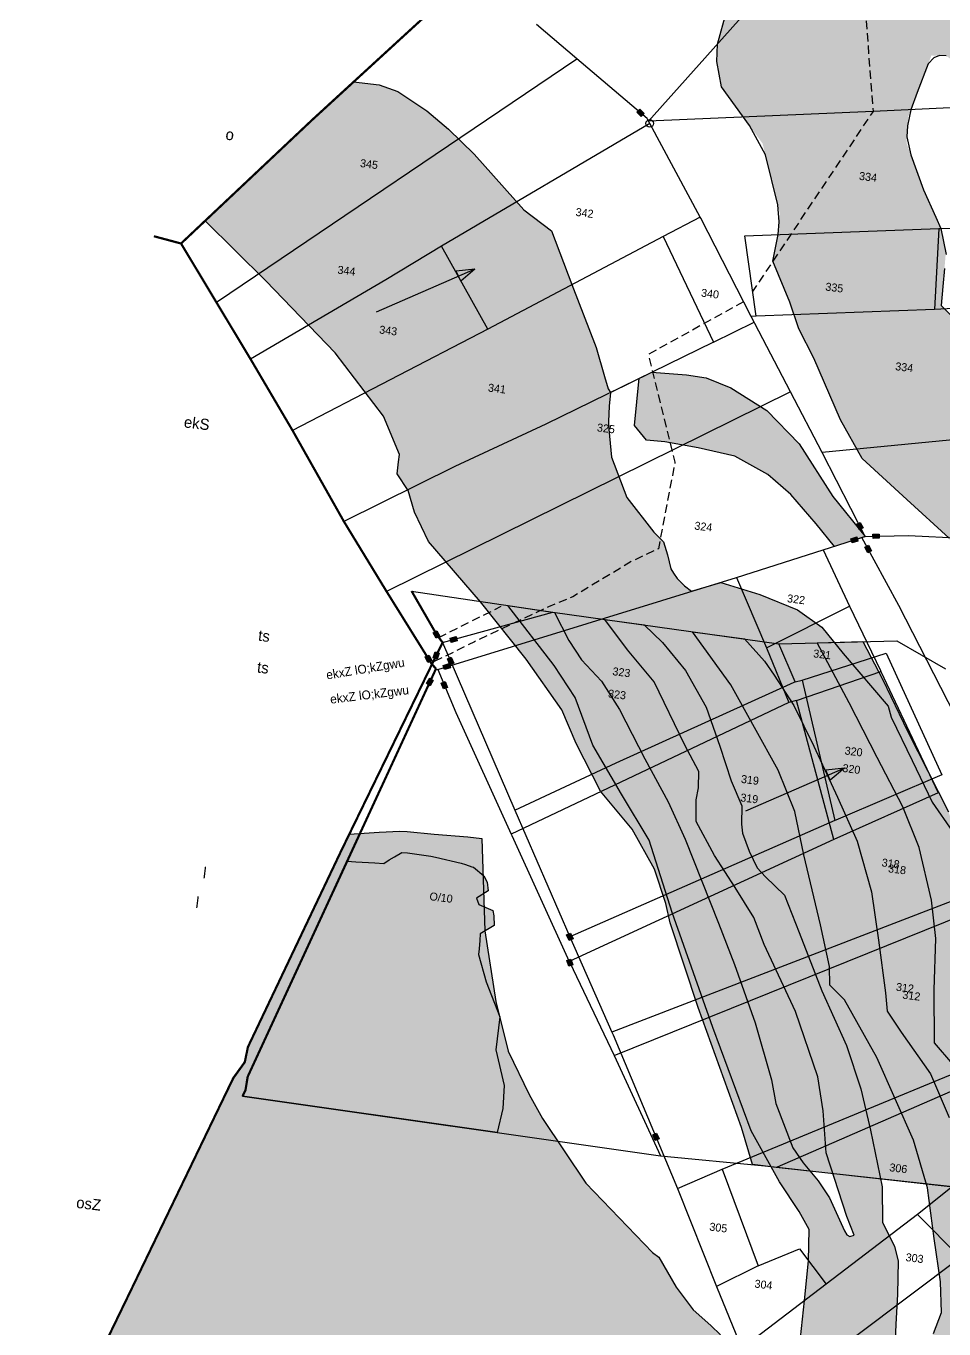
# Model space of a CAD drawing. Header units: metres. Extents: x 284220 to 286737, y 2014914 to 2019184.
# Drawn here: x 284598 to 285157, y 2016813 to 2017607 of the extents above; entities that cross this region are included whole.
import ezdxf
from ezdxf.enums import TextEntityAlignment as Align

# ---------------------------------------------------------------- set-up
doc = ezdxf.new("R2010")
doc.units = ezdxf.units.M
doc.header["$MEASUREMENT"] = 0
doc.linetypes.add('DASHED', pattern=[0.75, 0.5, -0.25])
doc.linetypes.add('DIVIDE', pattern=[1.25, 0.5, -0.25, 0, -0.25, 0, -0.25])
for name, color, linetype in [('LINE_FOOTPATH', 1, 'DASHED'), ('OFF', 1, 'Continuous'), ('POLY_HATCH', 12, 'Continuous'), ('POLY_PARCEL', 6, 'Continuous'), ('SYM_ARROW', 1, 'Continuous'), ('SYM_STONE', 1, 'Continuous'), ('TEXT_MAPOUT', 7, 'Continuous'), ('TEXT_PARCEL', 7, 'Continuous'), ('V_BOUND_LINE', 7, 'Continuous'), ('V_DIVIDE_LINE', 7, 'DIVIDE')]:
    doc.layers.add(name, color=color, linetype=linetype)
doc.styles.add('TEXT_MAP', font='', dxfattribs={"height": 2.5})
doc.styles.get('TEXT_MAP').set_extended_font_data('Kruti Dev 050')
pattern_1 = [(356.61364, (284213.9095, 2014981.2202), (3.5200197, 3.126719), [3.329182, -3.329182]), (86.61364, (284217.2328, 2014981.0236), (-3.126719, 3.5200197), [3.329182, -3.329182])]
pattern_2 = [(356.61364, (284345.1716, 2016820.4153), (3.52002, 3.126719), [3.329182, -3.329182]), (86.61364, (284348.495, 2016820.2186), (-3.126719, 3.52002), [3.329182, -3.329182])]

# ---------------------------------------------------------------- blocks, each defined once
blk = doc.blocks.new('STONESQUAREFILLED')
blk.add_hatch(color=256).paths.add_polyline_path([(0.7, -0.48), (0.7, 0.48), (-0.7, 0.48), (-0.7, -0.48)])
blk.add_lwpolyline([(-0.7, 0.48), (0.7, 0.48), (0.7, -0.48), (-0.7, -0.48)], close=True)
blk = doc.blocks.new('STONE')
blk.add_circle((0, 0), 0.851)
blk = doc.blocks.new('ARROWASPECT')
h = blk.add_hatch(color=256)
h.paths.add_polyline_path([(2.85, -2.85), (3.72, -1.98), (0, 0)])
h.paths.add_polyline_path([(0, 0), (1.98, -3.72), (2.85, -2.85)])
for points in [[(0, 0), (17.15, -17.15)], [(0, 0), (1.98, -3.72)], [(0, 0), (3.72, -1.98)], [(3.72, -1.98), (1.98, -3.72)]]:
    blk.add_lwpolyline(points)
blk = doc.blocks.new('4423')
at = {"layer": 'POLY_HATCH'}
h = blk.add_hatch(dxfattribs=at)
h.set_pattern_fill('ZIGZAG', color=256, scale=26.633459, angle=-3.38636, style=0)
h.set_pattern_definition(pattern_2)
h.paths.add_polyline_path([(285022.24, 2017526.83), (285021.11, 2017519.33), (285016.97, 2017499.46), (285017.21, 2017489.06), (285021.06, 2017474.11), (285047.72, 2017441.65), (285060.65, 2017400.7), (285060.56, 2017387.93), (285058.25, 2017371.67), (285069.98, 2017347.86), (285076.42, 2017332.23), (285086.47, 2017315.33), (285104.87, 2017279.53), (285119.33, 2017257.12), (285147.46, 2017234.42), (285174.23, 2017212.76), (285231.63, 2017115.1), (285251.17, 2017080.82), (285276.58, 2017047.76), (285292.74, 2017017.13), (285301.33, 2016994.76), (285302.92, 2016975.87), (285308.9, 2016935.71), (285324.47, 2016913.07), (285335.65, 2016888.74), (285340.31, 2016869.54), (285340.3, 2016842.72), (285343.62, 2016827.8), (285358.98, 2016820.58), (285373.85, 2016814.07), (285432.8, 2016809.77), (285452.24, 2016807.14), (285477.13, 2016805.98), (285475.63, 2016816.39), (285471.04, 2016836.64), (285462.35, 2016858.72), (285442.96, 2016895.62), (285434.57, 2016914), (285416.44, 2016936.63), (285404.94, 2016946.78), (285398.22, 2016957.7), (285393.84, 2016972.68), (285390.46, 2016986.55), (285384.14, 2017013.22), (285383.4, 2017027.46), (285379.35, 2017041.83), (285365.51, 2017065.79), (285355.06, 2017093.75), (285348.96, 2017115.15), (285345.82, 2017124.27), (285333.51, 2017138.67), (285325.47, 2017153.88), (285320.1, 2017161.03), (285308.66, 2017172.22), (285302.56, 2017184.68), (285295.26, 2017203.52), (285280.67, 2017214.9), (285265.3, 2017222.5), (285268.06, 2017233), (285269.89, 2017245.8), (285272.54, 2017255.35), (285276, 2017278.28), (285279.03, 2017293.88), (285283.06, 2017319.29), (285284.64, 2017337.07), (285283.1, 2017355.57), (285274.6, 2017380.79), (285254.9, 2017412.46), (285237.63, 2017440.83), (285210.99, 2017470.8), (285204.3, 2017482.24), (285193.03, 2017507.58), (285191.02, 2017524.57), (285180.29, 2017531.84), (285175.03, 2017567.38), (285158.63, 2017610.42), (285140.44, 2017640.95), (285112.2, 2017679.43), (285083.9, 2017707.93), (285054.14, 2017729.67), (285033.32, 2017742.47), (285016.65, 2017749.92), (284991.31, 2017752.85), (284978.89, 2017752.09), (284962.87, 2017752.43), (284940.04, 2017742.59), (284904.96, 2017666.42), (284886.06, 2017597.63), (284888.91, 2017599.01), (284904.46, 2017612.81), (284918.84, 2017611.96), (284929.35, 2017606.61), (284932.96, 2017605.34), (284952.87, 2017603.47), (284958.32, 2017595.77), (284964.8, 2017578.47), (284955.61, 2017566.49), (284958.45, 2017564.92), (284975.2, 2017562.63), (284982.08, 2017562.94), (284988.7, 2017556.99)])
h.paths.add_polyline_path([(285159.5, 2017495.17), (285170.78, 2017480.33), (285188.45, 2017457.01), (285225.07, 2017418.38), (285238.75, 2017396.11), (285252.28, 2017357.64), (285257.1, 2017332.77), (285253.01, 2017315.18), (285246.59, 2017288.83), (285243.28, 2017260.27), (285242.25, 2017215.67), (285215, 2017214.32), (285210.72, 2017223.71), (285202.57, 2017236.75), (285191.72, 2017265.75), (285179.3, 2017288.76), (285171.21, 2017309.49), (285169.86, 2017327.8), (285168.32, 2017344.92), (285160.72, 2017351.71), (285160.98, 2017363.03), (285161.43, 2017383.48), (285157.5, 2017397.67), (285154.1, 2017404.35), (285145.72, 2017420.24), (285133.79, 2017447.46), (285133.74, 2017463.18), (285138.21, 2017478.2), (285145.31, 2017500.8), (285154.18, 2017501.16), (285157.69, 2017498.93)], flags=16)
h = blk.add_hatch(dxfattribs=at)
h.set_pattern_fill('ZIGZAG', color=256, scale=26.633459, angle=-3.38636, style=0)
h.set_pattern_definition(pattern_2)
h.paths.add_polyline_path([(284908.68, 2016946.04), (284908.88, 2016949.41), (284908.86, 2016954.34), (284908.79, 2016958.35), (284916.95, 2016963.86), (284916.38, 2016969.75), (284915.64, 2016972.87), (284902.22, 2016977.46), (284912.01, 2016984.48), (284911.07, 2016989.46), (284908.84, 2016993.29), (284902.84, 2016997.62), (284897.48, 2016999.2), (284894.75, 2016999.97), (284875.97, 2017002.94), (284862.33, 2017004.05), (284858.94, 2017003.94), (284849.7, 2016997.67), (284848.66, 2016996.85), (284843.12, 2016996.87), (284826.49, 2016996.51), (284813.11, 2016961.91), (284775.3, 2016864.11), (284774.11, 2016852.22), (284926.59, 2016840.18), (284929.01, 2016854.74), (284929.06, 2016868.56), (284922.63, 2016889.66), (284923.8, 2016909.55), (284914.34, 2016930)], flags=17)
h.paths.add_polyline_path([(285174.17, 2017054.39), (285160.62, 2017078.38), (285146.39, 2017103.53), (285144.16, 2017110.01), (285115.24, 2017139.77), (285101.54, 2017154.79), (285086.39, 2017164.29), (285063.27, 2017172.01), (285039.53, 2017177.74), (285022.31, 2017171.29), (285014.63, 2017176.43), (285009.03, 2017183.64), (285007.73, 2017188.01), (285006.48, 2017192.2), (285003.56, 2017199.85), (284997.46, 2017205.24), (284979.92, 2017224.98), (284969.33, 2017248.41), (284966.13, 2017267.69), (284965.75, 2017285.89), (284962.07, 2017296.33), (284955.84, 2017313.41), (284939.02, 2017350.12), (284924.7, 2017381.44), (284907.42, 2017392.93), (284875.6, 2017424.35), (284859.22, 2017438.41), (284845.61, 2017448.56), (284827.52, 2017458.98), (284816.11, 2017462.27), (284800.71, 2017462.95), (284717.26, 2017374.28), (284755.89, 2017340.79), (284800.02, 2017300.19), (284831.32, 2017264.28), (284842.45, 2017242.01), (284841.75, 2017230.26), (284849.05, 2017220.66), (284853.54, 2017207.95), (284863.02, 2017191.01), (284896.4, 2017156.95), (284925.93, 2017124.41), (284949.12, 2017095.53), (284959.1, 2017075.95), (284975.38, 2017048.31), (284995.74, 2017026.8), (285010.75, 2017003.64), (285018.73, 2016983.52), (285022, 2016972.2), (285041.99, 2016922.54), (285072.59, 2016852.62), (285080.5, 2016830.72), (285094.89, 2016829.84), (285213.9, 2016824.53), (285265.28, 2016821.98), (285252.45, 2016843.67), (285243.86, 2016862.87), (285238.69, 2016883), (285236.61, 2016898.45), (285234.02, 2016911.69), (285228.07, 2016919.7), (285213.01, 2016956.11), (285197.76, 2017001.88), (285187.53, 2017037.64)])
h = blk.add_hatch(dxfattribs=at)
h.set_pattern_fill('ZIGZAG', color=256, scale=26.633459, angle=-3.38636, style=0)
h.set_pattern_definition(pattern_2)
h.paths.add_polyline_path([(285060.38, 2017282.29), (285037.91, 2017294.46), (285022.86, 2017299.46), (285010.95, 2017300.54), (284990.25, 2017300.87), (284982.88, 2017296.66), (284981.73, 2017268.24), (284989.47, 2017259.93), (285000.68, 2017259.64), (285020.74, 2017257.34), (285042.98, 2017253.78), (285063.35, 2017243.97), (285078.04, 2017233), (285094.27, 2017216.34), (285105.94, 2017203.57), (285123.99, 2017210.63), (285103.13, 2017233.39), (285080.97, 2017263.49)])
h.paths.add_polyline_path([(285833.49, 2016783.31), (285818.06, 2016795.36), (285803.11, 2016802.98), (285779.6, 2016797.99), (285767.07, 2016788.81), (285763.68, 2016786.03)])
h = blk.add_hatch(dxfattribs=at)
h.set_pattern_fill('ZIGZAG', color=256, scale=26.633459, angle=-3.38636, style=0)
h.set_pattern_definition(pattern_1)
h.paths.add_polyline_path([(285164.22, 2016652.54), (285167.13, 2016681.12), (285172.79, 2016722.27), (285172.25, 2016740.53), (285172.12, 2016758.76), (285171.27, 2016778.65), (285168.54, 2016787.31), (285160.45, 2016801.15), (285158.86, 2016822.3), (285149.86, 2016855.85), (285142.39, 2016880.19), (285132.14, 2016905.49), (285115.38, 2016937.26), (285099.57, 2016971.4), (285089.51, 2016993.05), (285077.4, 2017003.3), (285072.03, 2017008.48), (285066.53, 2017018.12), (285061.87, 2017028.52), (285060.97, 2017033.83), (285060.41, 2017044.8), (285053.17, 2017059.4), (285045.05, 2017079.72), (285035.46, 2017102.56), (285021.72, 2017123.62), (285006.86, 2017139.48), (284995.29, 2017149.32), (284971.49, 2017151.11), (284986.26, 2017133.82), (285003.43, 2017115.79), (285023.96, 2017079.35), (285033.57, 2017063.8), (285033.81, 2017054.07), (285032.98, 2017046.83), (285033.83, 2017033.82), (285046.03, 2017014.07), (285059.54, 2016995.86), (285071.88, 2016978.52), (285079.18, 2016962.77), (285100.37, 2016923.86), (285116.34, 2016885.66), (285120.83, 2016865.55), (285124.22, 2016840.65), (285139.02, 2016803.33), (285144.06, 2016792.51), (285141.56, 2016791.44), (285139.59, 2016792.37), (285138.09, 2016794.57), (285127.89, 2016813.8), (285120.36, 2016823.56), (285110.84, 2016833.84), (285104.05, 2016842.34), (285092.21, 2016868.14), (285088.58, 2016882.13), (285076.78, 2016915.62), (285062.19, 2016949.69), (285051.06, 2016973.83), (285027.93, 2017022.81), (285016.26, 2017044.56), (285000.71, 2017069.37), (284983.76, 2017097.9), (284971.75, 2017114), (284959.09, 2017126.09), (284950.83, 2017137.11), (284941.03, 2017153.4), (284912.9, 2017155.8), (284942.88, 2017121.59), (284956.79, 2017103.35), (284969.03, 2017075.58), (284988.02, 2017047.32), (285006.3, 2017020.73), (285022.84, 2016978.45), (285051.68, 2016911.15), (285078.5, 2016850.97), (285097.42, 2016821.5), (285110.19, 2016804.55), (285116.86, 2016794.03), (285117.71, 2016775.29), (285116.88, 2016751.44), (285115.84, 2016728.9), (285113.51, 2016716.89), (285107.85, 2016703.46), (285098.64, 2016689.24), (285087.69, 2016694.2), (285081.12, 2016720.47), (285075.75, 2016722.36), (285074.4, 2016723.28), (285098.99, 2016603.28), (285108.09, 2016612.53), (285111.7, 2016598), (285120.7, 2016564.31), (285131.43, 2016579.77), (285130.55, 2016590.15), (285146.23, 2016615.55)])
h = blk.add_hatch(dxfattribs=at)
h.set_pattern_fill('ZIGZAG', color=256, scale=26.633459, angle=-3.38636, style=0)
h.set_pattern_definition(pattern_1)
h.paths.add_polyline_path([(285209.23, 2016982.95), (285196.98, 2017015.67), (285184.38, 2017049.21), (285156.75, 2017095.79), (285139.9, 2017125.94), (285126.55, 2017147.69), (285099.26, 2017145.26), (285120.75, 2017110.47), (285139.55, 2017078.99), (285156.9, 2017050.43), (285168.06, 2017026.69), (285177.57, 2016995.76), (285181.49, 2016972.85), (285182.57, 2016942.17), (285184.74, 2016910.45), (285196.59, 2016898.42), (285208.43, 2016879.49), (285225.31, 2016847.18), (285234.61, 2016828.95), (285242.26, 2016807.44), (285247.14, 2016787.31), (285252.44, 2016759.56), (285258.34, 2016722.36), (285258.15, 2016698.49), (285261.58, 2016674.39), (285281.24, 2016657.44), (285292.06, 2016634.93), (285300.32, 2016610.15), (285303.02, 2016595.08), (285303.27, 2016571.99), (285298, 2016558.13), (285277.84, 2016534.69), (285257.04, 2016509.53), (285239.41, 2016499.23), (285213.76, 2016490.22), (285179.62, 2016474.83), (285150.51, 2016452.58), (285155.44, 2016433.99), (285294.81, 2016499.27), (285299.12, 2016506.62), (285318.68, 2016535.83), (285327.5, 2016568.52), (285332.07, 2016597.81), (285332.6, 2016606.68), (285328.46, 2016633.25), (285322.05, 2016647.66), (285317.04, 2016652.01), (285285.06, 2016667.23), (285290.03, 2016675.39), (285291.4, 2016684.3), (285294.8, 2016700.7), (285294.76, 2016713.66), (285294.45, 2016729.06), (285285.11, 2016757.02), (285272.39, 2016809.2), (285269.52, 2016822.33), (285263.45, 2016830.48), (285250.55, 2016844.1), (285247.16, 2016862.12), (285237.53, 2016904.8), (285235.42, 2016917.07), (285231.36, 2016923.79), (285223.31, 2016931.56), (285220.63, 2016941.03)])
h.paths.add_polyline_path([(285225.14, 2016593.62), (285227.85, 2016612.08), (285225.8, 2016624.27), (285222.5, 2016637.02), (285221.25, 2016650.05), (285221.39, 2016666.24), (285222.58, 2016686.27), (285229.29, 2016710.71), (285219.75, 2016720.59), (285220.18, 2016729.58), (285226.72, 2016756.22), (285228.65, 2016775.14), (285223.26, 2016781.4), (285217.97, 2016795.85), (285219.7, 2016803.48), (285219.59, 2016815.23), (285211.3, 2016834.46), (285196.28, 2016866.41), (285183.61, 2016891.86), (285164.35, 2016915.68), (285155.33, 2016927.55), (285153.56, 2016938.59), (285147.29, 2016969.73), (285141.3, 2016998.43), (285130.83, 2017028.16), (285117.35, 2017053.66), (285101.28, 2017083.36), (285087.68, 2017106.84), (285074.93, 2017124.2), (285068.52, 2017132.27), (285055.79, 2017144.77), (285024.35, 2017147.13), (285049.29, 2017116.84), (285080.82, 2017067.6), (285092.35, 2017043.43), (285099.47, 2017018.01), (285112.02, 2016976.78), (285119.06, 2016952.07), (285120.04, 2016941.07), (285129.27, 2016932.83), (285150.8, 2016899.57), (285175.92, 2016851.52), (285186.08, 2016823.47), (285192.01, 2016793.56), (285197.36, 2016767.74), (285199.12, 2016749.41), (285195.12, 2016736.69), (285190.44, 2016726.03), (285189.79, 2016708.26), (285197.67, 2016678.29), (285196.81, 2016648.72), (285195.57, 2016620.94), (285187.8, 2016605.83), (285184.4, 2016589.61), (285182.83, 2016569.86), (285167.54, 2016537.56), (285155.05, 2016518.06), (285138.48, 2016497.72), (285144.11, 2016476.68), (285166.21, 2016494.66), (285193.34, 2016521.8), (285206.93, 2016539.22), (285217.89, 2016566.92)])
h = blk.add_hatch(dxfattribs=at)
h.set_pattern_fill('ZIGZAG', color=256, scale=26.633459, angle=-3.38636, style=0)
h.set_pattern_definition(pattern_1)
h.paths.add_polyline_path([(285028.03, 2016771.75), (285024.13, 2016774.41), (284981.47, 2016813.38), (284953.26, 2016850.28), (284944.36, 2016864.17), (284930.05, 2016889.31), (284920.84, 2016918.6), (284911.48, 2016960.39), (284906.22, 2017015.37), (284897.75, 2017015.87), (284877.51, 2017016.26), (284861.34, 2017016.81), (284856.87, 2017016.67), (284844.64, 2017015.37), (284826.83, 2017012.99), (284774.31, 2016881.88), (284772.99, 2016872.66), (284767.34, 2016863.68), (284726.86, 2016764.6), (284704.64, 2016710), (284702.06, 2016703.68), (284956.89, 2016581.19), (284957.48, 2016584.39), (284964.42, 2016585.19), (285024.15, 2016581.25), (285057.54, 2016584.14), (285081.34, 2016589.21), (285093.6, 2016597.8), (285098.99, 2016603.28), (285074.4, 2016723.28), (285067.96, 2016727.68), (285061.79, 2016732.91), (285050.56, 2016741.67), (285039.56, 2016754.47)])
at = {"layer": 'LINE_FOOTPATH', "ltscale": 10, "flags": 128}
for points in [[(285363.55, 2017807.69), (285292.11, 2017747.1), (285246.56, 2017598.89), (285100.39, 2017551.37), (285112.52, 2017465.15), (285047.36, 2017352.91)], [(285042.35, 2017346.4), (284987.44, 2017311.23), (285007.42, 2017247.88), (285000.82, 2017195.44), (284985.09, 2017186.73), (284951.43, 2017163.5), (284937.29, 2017156.55), (284894.33, 2017132.77), (284869.28, 2017118.39)], [(284872.86, 2017134.06), (284908.96, 2017155.02)]]:
    blk.add_lwpolyline(points, dxfattribs=at)
at = {"layer": 'OFF'}
for points in [[(284854.81, 2017160.75), (284940.2, 2017153.44)], [(284940.2, 2017153.44), (285076.4, 2017143.22)], [(285076.4, 2017143.22), (285146.89, 2017149.5), (285176.98, 2017134.56)], [(284772.96, 2016852.31), (285025.2, 2016832.4)], [(285025.2, 2016832.4), (285087.98, 2016830.5), (285095.48, 2016830.14)], [(285095.48, 2016830.14), (285213.9, 2016824.53)]]:
    blk.add_lwpolyline(points, dxfattribs=at)
at = {"layer": 'POLY_HATCH'}
for points in [[(285174.23, 2017212.76), (285147.46, 2017234.42), (285119.33, 2017257.12), (285104.87, 2017279.53), (285086.47, 2017315.33), (285076.42, 2017332.23), (285069.98, 2017347.86), (285058.25, 2017371.67), (285060.56, 2017387.93), (285060.61, 2017395.51), (285059.1, 2017405.59), (285049.8, 2017435.07), (285039.22, 2017452), (285021.06, 2017474.11), (285017.21, 2017489.06), (285016.97, 2017499.46), (285021.11, 2017519.33)], [(285143.7, 2017495.7), (285138.21, 2017478.2), (285135.06, 2017467.6), (285133.76, 2017457.8), (285133.78, 2017451.32), (285136.8, 2017440.61), (285145.72, 2017420.24), (285154.1, 2017404.35), (285157.5, 2017397.67), (285161.72, 2017382.43)], [(285161.22, 2017373.95), (285160.98, 2017363.03), (285160.72, 2017351.71), (285168.82, 2017344.47)], [(285154.18, 2017501.16), (285150.11, 2017501), (285146.79, 2017499.57), (285143.7, 2017495.7)], [(284966.25, 2017287.15), (284965.9, 2017278.9), (284966.09, 2017269.54), (284966.58, 2017265.03), (284969.33, 2017248.41), (284979.92, 2017224.98), (284997.46, 2017205.24), (285003.56, 2017199.85), (285006.48, 2017192.2), (285007.73, 2017188.01), (285008.97, 2017183.82), (285010.71, 2017181.48), (285013.14, 2017178.34), (285017.77, 2017174.33), (285022.31, 2017171.29), (285039.53, 2017177.74), (285063.27, 2017172.01), (285086.39, 2017164.29), (285101.54, 2017154.79), (285115.24, 2017139.77), (285144.16, 2017110.01), (285146.39, 2017103.53), (285160.62, 2017078.38), (285174.17, 2017054.39), (285187.53, 2017037.64)], [(285213.9, 2016824.53), (285094.89, 2016829.84), (285080.5, 2016830.72), (285072.59, 2016852.62), (285041.99, 2016922.54), (285022, 2016972.2), (285018.73, 2016983.52), (285010.75, 2017003.64), (284995.74, 2017026.8), (284975.38, 2017048.31), (284959.1, 2017075.95), (284949.12, 2017095.53), (284925.93, 2017124.41), (284896.4, 2017156.95), (284863.02, 2017191.01), (284853.54, 2017207.95), (284849.05, 2017220.66), (284841.75, 2017230.26), (284842.18, 2017237.44), (284842.45, 2017242.01), (284831.32, 2017264.28), (284800.02, 2017300.19), (284755.89, 2017340.79), (284717.26, 2017374.28), (284800.71, 2017462.95)], [(284800.71, 2017462.95), (284816.11, 2017462.27), (284827.52, 2017458.98), (284845.61, 2017448.56), (284859.22, 2017438.41), (284875.6, 2017424.35), (284907.42, 2017392.93), (284924.7, 2017381.44), (284939.02, 2017350.12), (284955.84, 2017313.41), (284962.07, 2017296.33), (284964.63, 2017289.07), (284966.25, 2017287.15), (284990.25, 2017300.87), (285010.95, 2017300.54), (285022.86, 2017299.46), (285037.91, 2017294.46), (285060.38, 2017282.29), (285080.97, 2017263.49), (285103.13, 2017233.39), (285123.99, 2017210.63), (285105.94, 2017203.57), (285094.27, 2017216.34), (285078.04, 2017233), (285063.35, 2017243.97), (285042.98, 2017253.78), (285020.74, 2017257.34), (285000.68, 2017259.64), (284989.47, 2017259.93), (284981.73, 2017268.24), (284982.88, 2017296.66)], [(284826.83, 2017012.99), (284844.64, 2017015.37), (284856.87, 2017016.67), (284861.34, 2017016.81), (284877.51, 2017016.26), (284897.75, 2017015.87), (284906.22, 2017015.37), (284911.48, 2016960.39), (284920.84, 2016918.6), (284930.05, 2016889.31), (284944.36, 2016864.17), (284953.26, 2016850.28), (284981.47, 2016813.38), (285024.13, 2016774.41), (285028.03, 2016771.75), (285039.56, 2016754.47), (285050.56, 2016741.67), (285061.79, 2016732.91), (285067.96, 2016727.68)], [(285115.84, 2016728.9), (285116.88, 2016751.44), (285117.71, 2016775.29), (285116.86, 2016794.03), (285110.19, 2016804.55), (285097.42, 2016821.5), (285078.5, 2016850.97), (285051.68, 2016911.15), (285022.84, 2016978.45), (285006.3, 2017020.73), (284988.02, 2017047.32), (284969.03, 2017075.58), (284956.79, 2017103.35), (284942.88, 2017121.59), (284912.9, 2017155.8), (284941.03, 2017153.4), (284950.83, 2017137.11), (284959.09, 2017126.09), (284971.75, 2017114), (284983.76, 2017097.9), (285000.71, 2017069.37), (285016.26, 2017044.56), (285027.93, 2017022.81), (285051.06, 2016973.83), (285062.19, 2016949.69), (285076.78, 2016915.62), (285088.58, 2016882.13), (285092.21, 2016868.14), (285104.05, 2016842.34), (285110.84, 2016833.84), (285120.36, 2016823.56), (285127.89, 2016813.8), (285138.09, 2016794.57), (285139.59, 2016792.37), (285141.56, 2016791.44), (285144.06, 2016792.51), (285139.02, 2016803.33), (285124.22, 2016840.65), (285120.83, 2016865.55), (285116.34, 2016885.66), (285100.37, 2016923.86), (285079.18, 2016962.77), (285071.88, 2016978.52), (285059.54, 2016995.86), (285046.03, 2017014.07), (285033.83, 2017033.82), (285032.98, 2017046.83), (285033.81, 2017054.07), (285033.57, 2017063.8), (285023.96, 2017079.35), (285003.43, 2017115.79), (284986.26, 2017133.82), (284971.49, 2017151.11), (284995.29, 2017149.32), (285006.86, 2017139.48), (285021.72, 2017123.62), (285035.46, 2017102.56), (285045.05, 2017079.72), (285053.17, 2017059.4), (285060.41, 2017044.8), (285060.97, 2017033.83), (285061.87, 2017028.52), (285066.53, 2017018.12), (285072.03, 2017008.48), (285077.4, 2017003.3), (285089.51, 2016993.05), (285099.57, 2016971.4), (285115.38, 2016937.26), (285132.14, 2016905.49), (285142.39, 2016880.19), (285149.86, 2016855.85), (285158.86, 2016822.3), (285160.45, 2016801.15), (285168.54, 2016787.31), (285171.27, 2016778.65), (285172.12, 2016758.76), (285172.25, 2016740.53), (285172.79, 2016722.27)], [(285195.12, 2016736.69), (285199.12, 2016749.41), (285197.36, 2016767.74), (285192.01, 2016793.56), (285186.08, 2016823.47), (285175.92, 2016851.52), (285150.8, 2016899.57), (285129.27, 2016932.83), (285120.04, 2016941.07), (285119.06, 2016952.07), (285112.02, 2016976.78), (285099.47, 2017018.01), (285092.35, 2017043.43), (285080.82, 2017067.6), (285049.29, 2017116.84), (285024.35, 2017147.13), (285055.79, 2017144.77), (285068.52, 2017132.27), (285074.93, 2017124.2), (285087.68, 2017106.84), (285101.28, 2017083.36), (285117.35, 2017053.66), (285130.83, 2017028.16), (285141.3, 2016998.43), (285147.29, 2016969.73), (285153.56, 2016938.59), (285155.33, 2016927.55), (285164.35, 2016915.68), (285183.61, 2016891.86), (285196.28, 2016866.41)], [(285196.59, 2016898.42), (285184.74, 2016910.45), (285182.57, 2016942.17), (285181.49, 2016972.85), (285177.57, 2016995.76), (285168.06, 2017026.69), (285156.9, 2017050.43), (285139.55, 2017078.99), (285120.75, 2017110.47), (285099.26, 2017145.26), (285126.55, 2017147.69), (285139.9, 2017125.94), (285156.75, 2017095.79), (285184.38, 2017049.21)], [(284826.83, 2017012.99), (284774.31, 2016881.88), (284772.99, 2016872.66), (284767.34, 2016863.68), (284726.86, 2016764.6), (284704.64, 2016710), (284659.7, 2016599.97)], [(284772.96, 2016852.31), (284774.49, 2016855.98), (284775.3, 2016864.11), (284813.11, 2016961.91), (284826.63, 2016996.87), (284831.7, 2016996.62), (284843.12, 2016996.87), (284848.66, 2016996.85), (284851.57, 2016999.14), (284854.77, 2017001.11), (284858.94, 2017003.94), (284862.33, 2017004.05), (284876.44, 2017002.9), (284879.18, 2017002.43), (284894.75, 2016999.97), (284897.48, 2016999.2), (284901.41, 2016998.04), (284902.34, 2016997.98), (284908.84, 2016993.29), (284911.07, 2016989.46), (284912.01, 2016984.48), (284905.28, 2016979.65), (284906.9, 2016975.86), (284915.64, 2016972.87), (284916.38, 2016969.75), (284916.95, 2016963.86), (284908.79, 2016958.35), (284908.86, 2016954.34), (284908.88, 2016949.41), (284908.68, 2016946.04), (284914.34, 2016930), (284923.8, 2016909.55), (284922.63, 2016889.66), (284929.06, 2016868.56), (284929.01, 2016854.74), (284926.59, 2016840.18), (284772.96, 2016852.31)]]:
    blk.add_lwpolyline(points, dxfattribs=at)
at = {"layer": 'POLY_PARCEL'}
for points in [[(285031.74, 2017518.3), (284978.7, 2017450.66)], [(284933.45, 2017485.22), (284907.87, 2017504.22)], [(284727.07, 2017326.03), (284933.45, 2017485.22)], [(284978.7, 2017450.66), (284977.65, 2017452.36), (284933.45, 2017485.22)], [(285158.61, 2017470.16), (285112.52, 2017465.15), (284978.7, 2017450.66)], [(284979.44, 2017449.47), (284859.51, 2017368.19)], [(284979.44, 2017449.47), (284978.7, 2017450.66)], [(285013.1, 2017395.4), (284979.44, 2017449.47)], [(285013.1, 2017395.4), (284991.69, 2017382.39)], [(285047.41, 2017337.92), (285013.51, 2017394.74), (285013.1, 2017395.4)], [(285050.39, 2017338.23), (285040.56, 2017385.92), (285156.42, 2017397.56)], [(285156.42, 2017397.56), (285157.5, 2017397.67), (285179.96, 2017399.81)], [(285156.42, 2017397.56), (285156.85, 2017349.08)], [(284991.69, 2017382.39), (284890.4, 2017320.33)], [(284991.69, 2017382.39), (285025.97, 2017320.99)], [(284859.51, 2017368.19), (284827.66, 2017345.89)], [(284890.4, 2017320.33), (284859.51, 2017368.19)], [(284827.66, 2017345.89), (284749.67, 2017293.33)], [(285156.85, 2017349.08), (285050.39, 2017338.23)], [(285179.34, 2017351.72), (285156.85, 2017349.08)], [(285050.39, 2017338.23), (285047.41, 2017337.92)], [(285049.4, 2017334.59), (285047.41, 2017337.92)], [(285025.97, 2017320.99), (285049.4, 2017334.59)], [(285073.93, 2017294.29), (285049.85, 2017333.83), (285049.4, 2017334.59)], [(284890.4, 2017320.33), (284777.59, 2017252.14)], [(285025.97, 2017320.99), (284928.68, 2017265.67)], [(285073.93, 2017294.29), (284839.92, 2017159.49)], [(285095.17, 2017259.32), (285073.93, 2017294.29)], [(285195.25, 2017275.33), (285095.17, 2017259.32)], [(284928.68, 2017265.67), (284875.93, 2017236.97)], [(285123.99, 2017210.63), (285095.17, 2017259.32)], [(284875.93, 2017236.97), (284811.71, 2017199.75)], [(285123.99, 2017210.63), (285149.85, 2017212.91), (285182.49, 2017213.36), (285242.44, 2017215.61)], [(285099.32, 2017200.98), (285122.1, 2017209.89)], [(285122.1, 2017209.89), (285123.99, 2017210.63)], [(285208.26, 2017067.57), (285146.73, 2017170.69), (285122.1, 2017209.89)], [(285048.56, 2017181.12), (285099.32, 2017200.98)], [(285099.32, 2017200.98), (285117.32, 2017168.47)], [(284873.47, 2017114.9), (285048.56, 2017181.12)], [(285048.56, 2017181.12), (285069.22, 2017140.32)], [(285069.22, 2017140.32), (285117.32, 2017168.47)], [(285117.32, 2017168.47), (285138.24, 2017131.04), (285138.53, 2017130.52)], [(284875.32, 2017131.16), (284940.2, 2017153.44)], [(285087.69, 2017121.11), (285076.4, 2017143.22)], [(285069.22, 2017140.32), (285084.73, 2017108.42)], [(285091.81, 2017122.32), (285140.94, 2017141.71)], [(285140.94, 2017141.71), (285178.94, 2017071.07), (285117.31, 2017039.91), (285116.72, 2017039.6)], [(284875.32, 2017131.16), (284924.92, 2017033.7)], [(285089.28, 2017109.88), (285138.53, 2017130.52)], [(285138.53, 2017130.52), (285177.45, 2017060.04), (285116.77, 2017028.18)], [(284924.92, 2017033.7), (284983.69, 2017065.83), (285086.99, 2017120.84), (285087.69, 2017121.11)], [(285087.69, 2017121.11), (285091.81, 2017122.32)], [(285091.81, 2017122.32), (285116.72, 2017039.6)], [(284872.37, 2017115.18), (284873.47, 2017114.9)], [(284873.47, 2017114.9), (284885.82, 2017089.89)], [(285084.73, 2017108.42), (284923.64, 2017019.07)], [(285089.28, 2017109.88), (285084.73, 2017108.42)], [(285116.77, 2017028.18), (285089.28, 2017109.88)], [(284885.82, 2017089.89), (284923.64, 2017019.07)], [(284924.92, 2017033.7), (284962.65, 2016959.93)], [(285116.72, 2017039.6), (284962.65, 2016959.93)], [(285116.77, 2017028.18), (284963.25, 2016945.16)], [(284923.64, 2017019.07), (284923.98, 2017018.42), (284963.25, 2016945.16)], [(285243.28, 2017020.4), (284991.42, 2016904.51)], [(284993.67, 2016890.8), (285243.07, 2017010.23)], [(284962.65, 2016959.93), (284991.42, 2016904.51)], [(284963.25, 2016945.16), (284963.56, 2016944.56), (284993.67, 2016890.8)], [(285062.48, 2016826.85), (285280.56, 2016933.62)], [(285281.37, 2016925.74), (285095.48, 2016830.14)], [(284991.42, 2016904.51), (284992.2, 2016903), (285036.61, 2016813.62)], [(285293.25, 2016906.96), (285283.38, 2016899.87), (285181.21, 2016807.15)], [(284993.67, 2016890.8), (285025.2, 2016832.4)], [(285036.61, 2016813.62), (285062.48, 2016826.85)], [(285062.48, 2016826.85), (285087.72, 2016770.41)], [(285036.61, 2016813.62), (285063.75, 2016756.44)], [(285181.21, 2016807.15), (285129.07, 2016762)], [(285181.21, 2016807.15), (285208.35, 2016783.02)], [(285087.72, 2016770.41), (285111.8, 2016782.2), (285129.07, 2016762)], [(285090.64, 2016682.4), (285208.35, 2016783.02)], [(285087.72, 2016770.41), (285063.75, 2016756.44)], [(285129.07, 2016762), (285081.12, 2016720.47)], [(285063.75, 2016756.44), (285081.12, 2016720.47)]]:
    blk.add_lwpolyline(points, dxfattribs=at)
at = {"layer": 'V_BOUND_LINE', "const_width": 1.33}
for points in [[(284868.45, 2017533.51), (284777.49, 2017438.76), (284703.73, 2017359.79), (284727.07, 2017326.03)], [(284727.07, 2017326.03), (284749.67, 2017293.33)], [(284749.67, 2017293.33), (284750.36, 2017292.34), (284777.59, 2017252.14)], [(284777.59, 2017252.14), (284811.71, 2017199.75)], [(284811.71, 2017199.75), (284839.92, 2017159.49)], [(284839.92, 2017159.49), (284869.28, 2017118.39), (284872.37, 2017115.18)], [(284854.81, 2017160.75), (284871.43, 2017135.74), (284875.32, 2017131.16)], [(284875.32, 2017131.16), (284822.64, 2017002.77), (284774.31, 2016881.88), (284772.99, 2016872.66), (284766.71, 2016862.69), (284713.52, 2016731.75), (284659.7, 2016599.97)], [(284872.37, 2017115.18), (284775.3, 2016864.11), (284774.49, 2016855.98), (284772.96, 2016852.31)]]:
    blk.add_lwpolyline(points, dxfattribs=at)
at = {"layer": 'V_DIVIDE_LINE', "ltscale": 10, "const_width": 1.33, "flags": 128}
blk.add_lwpolyline([(284703.73, 2017359.79), (284687.21, 2017363.11)], dxfattribs=at)
at = {"layer": 'SYM_ARROW', "xscale": 2.663345889595632, "yscale": 2.663345889595632, "zscale": 2.663345889595632, "rotation": 252.2588383166999}
for p in [(284880.43, 2017355.69), (285120.4, 2017071.36)]:
    blk.add_blockref('ARROWASPECT', p, dxfattribs=at)
at = {"layer": 'SYM_STONE'}
for name, p, xscale, yscale, zscale, rotation in [('STONESQUAREFILLED', (284973.57, 2017455.39), 2.663345889595632, 2.663345889595632, 2.663345889595632, 319.1277136872208), ('STONE', (284979.44, 2017449.47), 2.663345889595632, 2.663345889595632, 2.663345889595632, 356.613643166251), ('STONESQUAREFILLED', (285120.42, 2017216.65), 2.663345889595632, 2.663345889595632, 2.663345889595632, 300.6144519209475), ('STONESQUAREFILLED', (285117.67, 2017208.15), 2.663345889595632, 2.663345889595632, 2.663345889595632, 201.3638684047104), ('STONESQUAREFILLED', (285126.24, 2017203.29), 2.663345889595632, 2.663345889595632, 2.663345889595632, 302.1461399351298), ('STONESQUAREFILLED', (285130.52, 2017211.2), 2.663345889595632, 2.663345889595632, 2.663345889595632, 185.0482686856857), ('STONESQUAREFILLED', (284871.43, 2017135.74), 2.663345889595632, 2.663345889595632, 2.663345889595632, 302.6548154539695), ('STONESQUAREFILLED', (284881.86, 2017133.4), 2.663345889595632, 2.663345889595632, 2.663345889595632, 198.9578096241222), ('STONESQUAREFILLED', (284867.55, 2017120.82), 2.663345889595632, 2.663345889595632, 2.663345889595632, 298.657593181727), ('STONESQUAREFILLED', (284872.03, 2017123.13), 2.663345889595632, 2.663345889595632, 2.663345889595632, 74.24054399021976), ('STONESQUAREFILLED', (284880.8, 2017120.4), 2.663345889595632, 2.663345889595632, 2.663345889595632, 116.9730789911287), ('STONESQUAREFILLED', (284878.81, 2017116.92), 2.663345889595631, 2.663345889595631, 2.663345889595631, 200.7167882415818), ('STONESQUAREFILLED', (284869.23, 2017107.06), 2.663345889595632, 2.663345889595632, 2.663345889595632, 242.209433978241), ('STONESQUAREFILLED', (284878.04, 2017105.65), 2.663345889595632, 2.663345889595632, 2.663345889595632, 116.2674719116763), ('STONESQUAREFILLED', (284962.65, 2016959.93), 2.663345889595632, 2.663345889595632, 2.663345889595632, 297.4343637205392), ('STONESQUAREFILLED', (284963.56, 2016944.56), 2.663345889595632, 2.663345889595632, 2.663345889595632, 292.4172971017529), ('STONESQUAREFILLED', (285021.69, 2016843.64), 2.663345889595632, 2.663345889595632, 2.663345889595632, 296.4235965670782)]:
    blk.add_blockref(name, p, dxfattribs=dict(at, xscale=xscale, yscale=yscale, zscale=zscale, rotation=rotation))
at = {"layer": 'TEXT_MAPOUT', "style": 'TEXT_MAP'}
for s, height, rotation, p in [('o', 6.66, 356.61364, (284726.09, 2017423.63)), ('ekS', 6.658, 356.61364, (284712.15, 2017250)), ('ts', 6.658, 356.61364, (284764.7, 2017125.21)), ('ekxZ lO;kZgwu', 5.3267, 13.1616, (284807.61, 2017104.61)), ('ts', 6.658, 356.61364, (284765.24, 2017106.19)), ('ekxZ lO;kZgwu', 5.3267, 10.64205, (284810.73, 2017090.27)), ('l', 6.66, 356.61364, (284740.68, 2016981.12)), ('l', 6.66, 356.61364, (284737.42, 2016963.15)), ('osZ', 6.658, 356.61364, (284677.47, 2016779.18))]:
    blk.add_text(s, height=height, rotation=rotation, dxfattribs=at).set_placement(p)
at = {"layer": 'TEXT_PARCEL', "style": 'TEXT_MAP'}
for s, p in [('334', (285112.06, 2017425.82)), ('345', (284813.14, 2017414.46)), ('342', (284943.89, 2017393.43)), ('335', (285096.11, 2017358.32)), ('344', (284803.72, 2017349.85)), ('340', (285022, 2017349.95)), ('343', (284830.96, 2017315.64)), ('334', (285140.94, 2017313.38)), ('341', (284898.2, 2017285.08)), ('325', (284964.9, 2017265.4)), ('324', (285026.88, 2017210.42)), ('322', (285085.09, 2017170.47)), ('321', (285102.8, 2017138.53)), ('323', (284983.42, 2017120.21)), ('323', (284981.67, 2017106.73)), ('320', (285125.3, 2017081.64)), ('320', (285124.64, 2017071.1)), ('319', (285064.4, 2017060.71)), ('319', (285064.71, 2017049.61)), ('318', (285151.73, 2017016.1)), ('318', (285155.8, 2017012.81)), ('O/10', (284884.16, 2016978.69)), ('312', (285165.01, 2016942.28)), ('312', (285169.14, 2016937.83)), ('306', (285167.92, 2016834.12)), ('305', (285062.53, 2016791.81)), ('303', (285181.04, 2016781)), ('304', (285091.7, 2016759.43))]:
    blk.add_text(s, height=4.794, rotation=356.61364, dxfattribs=at).set_placement(p, align=Align.MIDDLE)

msp = doc.modelspace()

# ---------------------------------------------------------------- block references
at = {"xscale": 1.016494123576622, "yscale": 1.016494123576622, "zscale": 1.016494123576622, "rotation": 356.3572002608383}
msp.add_blockref('4423', (-134411.99, -10629.35), dxfattribs=at)

doc.saveas('drawing.dxf')
